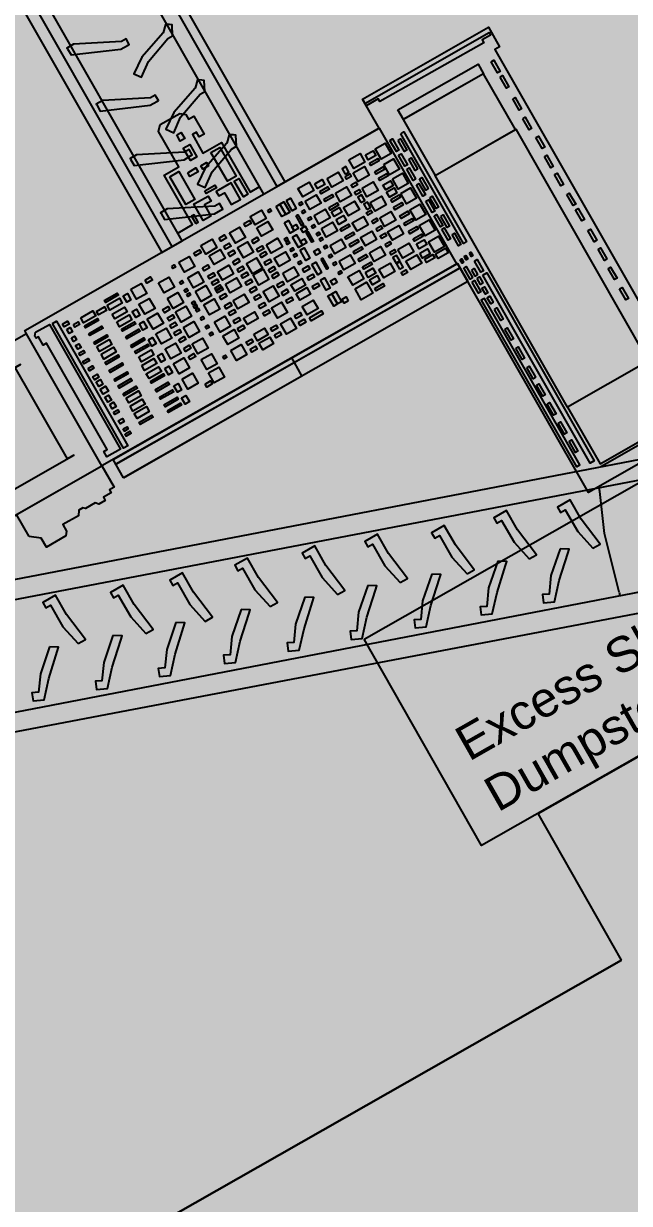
# Model space of a CAD drawing. Header units: millimetres. Extents: x 3191 to 879702, y -27549 to 222194.
# Drawn here: x 259560 to 264748, y 128466 to 138571 of the extents above; entities that cross this region are included whole.
import ezdxf

# ---------------------------------------------------------------- set-up
doc = ezdxf.new("R2010")
doc.units = ezdxf.units.MM
doc.header["$MEASUREMENT"] = 0
for name, color, linetype in [('Dumpsters', 210, 'Continuous'), ('Forklift-Forkliftway', 30, 'Continuous'), ('Giant', 31, 'Continuous')]:
    doc.layers.add(name, color=color, linetype=linetype)
doc.styles.get("Standard").update_dxf_attribs({"font": 'arial.ttf'})
picture_1 = doc.add_image_def('image4.png', size_in_pixel=(2551, 1418))

msp = doc.modelspace()

# ---------------------------------------------------------------- hatches: boundary and pattern name
at = {"lineweight": 211, "true_color": 0x000000}
h = msp.add_hatch(color=18, dxfattribs=at)
h.dxf.hatch_style = 1
h.paths.add_polyline_path([(215191.27861, 151368.28351), (238441.17067, 110521.71059), (277549.59155, 132782.24554), (254299.69949, 173628.81846)])

# ---------------------------------------------------------------- linework, layer by layer
at = {"layer": 'Dumpsters'}
msp.add_lwpolyline([(262476.75818, 133299.07387), (266253.76251, 135448.94684), (267259.444, 133682.11532), (263482.43966, 131532.24235), (262476.75818, 133299.07387)], dxfattribs=at)
at = {"layer": 'Forklift-Forkliftway'}
for points in [[(264681.11908, 130549.50113), (263966.30857, 131805.31598), (266897.26745, 133473.6194), (267612.07796, 132217.80455)], [(264681.11908, 130549.50113), (248424.86768, 121296.43378)], [(248424.86768, 121296.43378), (264681.11908, 130549.50113)]]:
    msp.add_lwpolyline(points, dxfattribs=at)
at = {"layer": 'Giant'}
for points in [[(262604.64946, 137674.48288), (261732.00324, 137176.10927), (258799.16759, 142311.46944), (257810.64152, 141746.91615), (260743.47717, 136611.55598)], [(258773.41274, 142082.84257), (261614.12546, 137108.78855), (261799.36197, 137214.57826), (259255.1489, 141669.46494)], [(260743.47717, 136611.55598), (260918.1532, 136711.31453), (258079.27256, 141682.16059), (258027.5624, 141569.23461), (260830.52977, 136661.27225)], [(259585.06504, 135914.9973), (259570.00001, 135941.37598), (262604.64946, 137674.48288), (262462.38702, 137923.58271), (263540.39175, 138539.23781), (263636.30025, 138371.30317), (263595.6893, 138348.11), (265403.70253, 135182.30045), (265324.15236, 135136.86886), (265297.56768, 135121.68619), (265320.74464, 135081.10359), (264398.12982, 134554.19262), (263277.09297, 136517.11474), (260231.1727, 134783.67051)], [(260810.90328, 138562.84563), (260774.49062, 138563.7828), (260755.15238, 138492.97378), (260571.93491, 138284.51755), (260503.07762, 138141.39874), (260570.85623, 138112.19294), (260628.99777, 138246.47533), (260795.99315, 138442.38662), (260836.58371, 138465.56815), (260832.21926, 138559.7962), (260810.90328, 138562.84563)], [(259935.77245, 138356.08525), (259966.33294, 138302.5742), (260393.88907, 138351.57018), (260449.32139, 138383.22792), (260464.63204, 138391.97193), (260437.3384, 138439.76276), (260397.17596, 138416.82575), (259987.9065, 138393.47089), (259931.3529, 138361.17278), (259934.63078, 138355.43324)], [(262462.38702, 137923.58271), (262482.69446, 137888.02463), (263545.63318, 138495.07544), (263558.78887, 138472.03998), (263487.16925, 138431.13758), (263501.69348, 138405.70582), (262609.58912, 137904.85624), (262597.0846, 137926.75152), (262494.15051, 137867.96523)], [(261085.95088, 138087.34751), (261049.53822, 138088.28468), (261030.19998, 138017.47566), (260846.98251, 137809.01943), (260778.12522, 137665.90063), (260845.90382, 137636.69482), (260904.04536, 137770.97721), (261071.04074, 137966.8885), (261111.63131, 137990.07003), (261107.26686, 138084.29808), (261085.95088, 138087.34751)], [(260186.26439, 137875.5331), (260216.82488, 137822.02205), (260644.38101, 137871.01802), (260699.81333, 137902.67576), (260715.12398, 137911.41977), (260687.83034, 137959.21061), (260647.6679, 137936.27359), (260238.39844, 137912.91873), (260181.84483, 137880.62062), (260185.12272, 137874.88108)], [(260918.1532, 136711.31453), (260880.60651, 136777.05833), (261006.47601, 136848.94317), (260764.49742, 137272.64478), (260888.22627, 137343.30709), (260714.14517, 137648.12103), (260729.95802, 137706.02471), (260897.78401, 137801.87116), (260949.9496, 137791.52958), (260972.87273, 137751.39146), (261018.9474, 137777.70499), (261106.11488, 137625.07579), (261063.32251, 137600.6368), (261040.41042, 137640.7556), (261005.52822, 137620.83416), (261096.08395, 137462.27217), (261256.02016, 137553.61272), (261499.23485, 137127.7467), (261577.70451, 137172.5612)], [(262604.64946, 137674.48288), (263268.44141, 136512.19111)], [(261356.23755, 137617.20326), (261319.82489, 137618.14043), (261300.48665, 137547.33141), (261117.26918, 137338.87518), (261048.41189, 137195.75638), (261116.19049, 137166.55057), (261174.33203, 137300.83296), (261341.32741, 137496.74426), (261381.91798, 137519.92578), (261377.55353, 137614.15383), (261356.23755, 137617.20326)], [(260476.04031, 137410.03536), (260506.6008, 137356.52431), (260934.15692, 137405.52028), (260989.58924, 137437.17802), (261004.8999, 137445.92203), (260977.60626, 137493.71286), (260937.44382, 137470.77585), (260528.17436, 137447.42099), (260471.62075, 137415.12288), (260474.89864, 137409.38334)], [(261236.83253, 137098.13438), (261279.62489, 137122.57336), (261337.8653, 137020.5951), (261416.84464, 137065.70068), (261336.4316, 137206.50296), (261208.74766, 137133.58188), (261230.92029, 137094.75786), (261230.92029, 137094.75786), (261236.83253, 137098.13438)], [(260736.87105, 136945.84404), (260767.43154, 136892.33299), (261194.98766, 136941.32896), (261250.41998, 136972.9867), (261265.73064, 136981.73071), (261238.437, 137029.52154), (261198.27456, 137006.58453), (260789.0051, 136983.22967), (260732.45149, 136950.93156), (260735.72938, 136945.19202)], [(261026.47049, 137028.76468), (261140.06699, 137093.64034), (261165.06501, 137049.86911), (261109.71423, 137018.25795), (261164.41188, 136922.48302), (261097.50166, 136884.27019), (261017.5632, 137024.24149), (261026.47049, 137028.76468)], [(260415.76181, 134681.96382), (260326.64592, 134838.00467), (263277.09297, 136517.11474), (263364.8785, 136363.40333), (260415.76181, 134681.96382)], [(260415.76181, 134681.96382), (261943.91204, 135554.69978), (261878.61921, 135669.02675), (260350.46897, 134796.29078), (263298.37164, 136479.85605), (261878.61921, 135669.02675), (261856.11513, 135708.43112)], [(244831.00503, 127610.64818), (245578.63885, 126301.55031), (245778.85982, 126415.89773), (245755.91462, 126456.0745), (252940.03722, 130558.97093), (253337.6046, 130786.02409), (253778.00512, 131037.53953), (254912.40735, 129051.21477), (256471.46432, 129941.60176), (255310.92729, 131973.68822), (260231.1727, 134783.67051), (259585.06504, 135914.9973), (254796.72369, 133180.34622), (254635.55546, 133462.54985), (252825.65654, 132428.90549), (252936.04513, 132235.61638), (245067.50971, 127741.8476), (245042.8759, 127784.9811), (244808.85324, 127651.32933), (244831.00503, 127610.64818)], [(259662.87611, 135927.4005), (259780.87621, 135994.79108), (260391.10372, 134926.29001), (260274.04142, 134859.43502), (260246.68156, 134907.3418), (260275.24378, 134923.65386), (259755.82585, 135833.14846), (259727.54904, 135816.9994), (259686.66929, 135888.57937), (259666.44536, 135877.02936), (259657.21872, 135893.1851), (259662.87611, 135927.4005)], [(254265.77068, 132669.93778), (254723.79172, 131867.94841), (259990.39229, 134875.73626), (259935.61235, 134844.4511), (259489.36742, 135625.82065), (259534.8101, 135651.77324), (254702.83652, 132892.20353)], [(264925.41208, 134855.32674), (265199.13604, 135011.65217), (265229.18657, 135125.48358), (265201.90397, 135173.25509), (264503.26595, 134774.25864)], [(254797.51478, 131612.43824), (254617.7853, 132875.87046), (265199.49607, 134907.96129), (265185.52841, 134996.42298), (265433.80598, 135045.74948), (265724.25241, 133620.80941), (265506.72144, 133566.64349), (265495.01216, 133648.16832), (254797.51478, 131612.43824)], [(265251.74718, 133783.97191), (265074.94088, 134706.71297), (254829.09517, 132745.31813), (254982.39968, 131806.54097), (265251.74718, 133783.97191)], [(259607.49255, 134178.3774), (259500.2163, 134366.21683), (260231.1727, 134783.67051), (260335.59046, 134600.83626), (260296.12118, 134578.29511), (260310.59023, 134552.95998), (260243.29266, 134514.52592), (260259.43928, 134486.25338), (260204.82244, 134455.06137), (260173.48812, 134466.89479), (260089.6159, 134418.99485), (260066.22795, 134423.73132), (260033.05826, 134404.78791), (260029.69651, 134356.32729), (259896.10033, 134280.02969), (259928.94541, 134222.51836), (259923.07266, 134182.95183), (259755.32822, 134087.15195), (259711.899, 134163.196), (259607.49255, 134178.3774)], [(264659.4711, 133701.10386), (264534.44318, 134203.97512), (264493.3329, 134563.45814), (264489.76123, 134594.69017)], [(263890.45316, 133985.98497), (263952.06275, 134021.17058), (263789.81434, 134235.20153), (263695.06468, 134401.10704), (263586.9319, 134339.35175), (263613.48609, 134292.85569), (263653.70969, 134315.82763), (263759.9485, 134129.80475), (263890.45316, 133985.98497)], [(264435.3356, 134077.22994), (264496.94519, 134112.41555), (264334.69678, 134326.4465), (264239.94713, 134492.35201), (264131.81435, 134430.59671), (264158.36853, 134384.10066), (264198.59213, 134407.0726), (264304.83094, 134221.04972), (264435.3356, 134077.22994)], [(262785.22359, 133783.23291), (262846.83318, 133818.41852), (262684.58477, 134032.44947), (262589.83512, 134198.35498), (262481.70234, 134136.59969), (262508.25652, 134090.10363), (262548.48012, 134113.07557), (262654.71893, 133927.05269), (262785.22359, 133783.23291)], [(263358.0273, 133857.54297), (263419.63689, 133892.72859), (263257.38848, 134106.75953), (263162.63883, 134272.66504), (263054.50605, 134210.90975), (263081.06023, 134164.41369), (263121.28383, 134187.38564), (263227.52264, 134001.36275), (263358.0273, 133857.54297)], [(262248.4566, 133681.70715), (262310.06619, 133716.89276), (262147.81778, 133930.92371), (262053.06813, 134096.82922), (261944.93535, 134035.07393), (261971.48953, 133988.57787), (262011.71313, 134011.54981), (262117.95194, 133825.52693), (262248.4566, 133681.70715)], [(261671.96459, 133577.97108), (261733.57418, 133613.15669), (261571.32578, 133827.18763), (261476.57612, 133993.09315), (261368.44334, 133931.33785), (261394.99752, 133884.84179), (261435.22112, 133907.81374), (261541.45993, 133721.79086), (261671.96459, 133577.97108)], [(264153.85828, 134073.06448), (264075.07548, 133843.31784), (264059.62603, 133685.03123), (264002.98942, 133681.23547), (264012.72342, 133611.21722), (264106.99713, 133619.6957), (264147.25159, 133802.24609), (264220.07922, 134033.61481), (264231.6379, 134070.336), (264153.85828, 134073.06448)], [(263620.81646, 133967.95111), (263542.03366, 133738.20447), (263526.58421, 133579.91786), (263469.9476, 133576.1221), (263479.6816, 133506.10385), (263573.95531, 133514.58233), (263614.20977, 133697.13272), (263687.0374, 133928.50144), (263698.59608, 133965.22263), (263620.81646, 133967.95111)], [(261115.32197, 133451.40879), (261176.93156, 133486.59441), (261014.68316, 133700.62535), (260919.9335, 133866.53086), (260811.80072, 133804.77557), (260838.35491, 133758.27951), (260878.57851, 133781.25146), (260984.81732, 133595.22857), (261115.32197, 133451.40879)], [(263054.61657, 133856.56126), (262975.83376, 133626.81463), (262960.38431, 133468.52801), (262903.7477, 133464.73225), (262913.48171, 133394.714), (263007.75542, 133403.19248), (263048.00987, 133585.74287), (263120.8375, 133817.11159), (263132.39619, 133853.83279), (263054.61657, 133856.56126)], [(260608.02701, 133346.18654), (260669.6366, 133381.37216), (260507.38819, 133595.4031), (260412.63854, 133761.30861), (260304.50576, 133699.55332), (260331.05994, 133653.05726), (260371.28354, 133676.02921), (260477.52235, 133490.00632), (260608.02701, 133346.18654)], [(262507.37384, 133758.56078), (262428.59104, 133528.81415), (262413.14159, 133370.52754), (262356.50498, 133366.73177), (262366.23898, 133296.71353), (262460.51269, 133305.192), (262500.76715, 133487.7424), (262573.59478, 133719.11111), (262585.15346, 133755.83231), (262507.37384, 133758.56078)], [(264659.4711, 133701.10386), (264666.86882, 133671.3497)], [(260027.84322, 133260.84458), (260089.45281, 133296.03019), (259927.2044, 133510.06114), (259832.45474, 133675.96665), (259724.32196, 133614.21136), (259750.87615, 133567.7153), (259791.09975, 133590.68724), (259897.33856, 133404.66436), (260027.84322, 133260.84458)], [(261968.15258, 133658.34996), (261889.36978, 133428.60333), (261873.92033, 133270.31671), (261817.28372, 133266.52095), (261827.01772, 133196.5027), (261921.29143, 133204.98118), (261961.54589, 133387.53157), (262034.37352, 133618.90029), (262045.9322, 133655.62148), (261968.15258, 133658.34996)], [(261421.98319, 133552.50518), (261343.20038, 133322.75855), (261327.75093, 133164.47193), (261271.11432, 133160.67617), (261280.84833, 133090.65792), (261375.12203, 133099.1364), (261415.37649, 133281.68679), (261488.20412, 133513.05551), (261499.76281, 133549.7767), (261421.98319, 133552.50518)], [(260864.35628, 133440.11695), (260785.57348, 133210.37031), (260770.12403, 133052.0837), (260713.48742, 133048.28794), (260723.22142, 132978.26969), (260817.49513, 132986.74816), (260857.74959, 133169.29856), (260930.57722, 133400.66727), (260942.1359, 133437.38847), (260864.35628, 133440.11695)], [(260325.66174, 133330.08382), (260246.87894, 133100.33718), (260231.42949, 132942.05057), (260174.79288, 132938.25481), (260184.52688, 132868.23656), (260278.80059, 132876.71503), (260319.05504, 133059.26543), (260391.88268, 133290.63414), (260403.44136, 133327.35534), (260325.66174, 133330.08382)], [(259782.52723, 133231.94364), (259703.74443, 133002.197), (259688.29498, 132843.91039), (259631.65837, 132840.11463), (259641.39238, 132770.09638), (259735.66608, 132778.57486), (259775.92054, 132961.12525), (259848.74817, 133192.49397), (259860.30685, 133229.21516), (259782.52723, 133231.94364)]]:
    msp.add_lwpolyline(points, dxfattribs=at)
for points in [[(263564.96014, 138244.6036), (263585.87723, 138256.54948), (263640.47555, 138160.94848), (263619.55846, 138149.0026)], [(262765.31806, 137832.28542), (263452.3608, 138224.65974), (263499.56456, 138142.00653), (262812.52182, 137749.63221)], [(263499.56456, 138142.00653), (262810.62582, 137748.54939), (263083.50703, 137270.73765), (263772.44577, 137664.19479)], [(263640.03145, 138113.15464), (263660.94853, 138125.10052), (263715.54685, 138029.49952), (263694.62976, 138017.55365)], [(263749.015, 137925.82895), (263769.93209, 137937.77483), (263824.5304, 137842.17383), (263803.61332, 137830.22795)], [(263833.87832, 137756.40443), (263854.79541, 137768.3503), (263909.39372, 137672.74931), (263888.47664, 137660.80343)], [(260871.62544, 137616.88911), (260909.78995, 137638.6851), (260939.84276, 137586.063), (260901.67824, 137564.26701)], [(262789.79992, 137627.60784), (262816.6904, 137642.96516), (263353.25929, 136703.43944), (263326.36881, 136688.08212)], [(263083.50703, 137270.73765), (263775.27957, 137665.81319), (264909.31759, 135680.12616), (264217.54506, 135285.05063)], [(260927.54099, 137503.69064), (260982.8306, 137535.26688), (261043.70877, 137428.66993), (260988.41916, 137397.09369)], [(262571.72728, 137498.50341), (262656.74117, 137547.05536), (262707.41044, 137458.33408), (262622.39655, 137409.78213)], [(262697.3837, 137570.85601), (262718.30079, 137582.80188), (262772.89911, 137487.20089), (262751.98202, 137475.25501)], [(262766.73909, 137570.84418), (262787.65617, 137582.79006), (262842.25449, 137487.18906), (262821.3374, 137475.24318)], [(263947.08131, 137596.29652), (263967.9984, 137608.2424), (264022.59671, 137512.6414), (264001.67963, 137500.69552)], [(261164.93394, 137465.55965), (261241.28335, 137509.16326), (261381.42675, 137263.77384), (261305.07734, 137220.17022)], [(262345.95775, 137403.13792), (262441.24671, 137457.55802), (262482.84385, 137384.72193), (262387.55489, 137330.30182)], [(262488.06109, 137445.69802), (262552.52486, 137482.51367), (262575.98878, 137441.42863), (262511.52501, 137404.61297)], [(262771.37172, 137444.75974), (262792.28881, 137456.70561), (262846.88712, 137361.10462), (262825.97004, 137349.15874)], [(264019.36197, 137431.57743), (264040.27906, 137443.5233), (264094.87738, 137347.92231), (264073.96029, 137335.97643)], [(260965.2815, 137293.9761), (261036.37106, 137334.57578), (261054.79123, 137302.32228), (260983.70167, 137261.7226)], [(261078.77562, 137353.53952), (261127.48023, 137381.35502), (261143.63788, 137353.06315), (261094.93328, 137325.24766)], [(262314.55557, 137280.97427), (262346.31855, 137299.11431), (262319.654, 137345.80362), (262287.89101, 137327.66358)], [(262383.4601, 137291.93009), (262478.74906, 137346.3502), (262520.3462, 137273.5141), (262425.05724, 137219.094)], [(262522.31873, 137374.8723), (262593.32674, 137415.42541), (262605.06973, 137394.86356), (262534.06173, 137354.31045)], [(262567.25904, 137302.71536), (262638.26705, 137343.26847), (262650.01004, 137322.70662), (262579.00203, 137282.15351)], [(262643.70957, 137363.75261), (262728.72346, 137412.30456), (262779.39273, 137323.58328), (262694.37884, 137275.03133)], [(262840.4722, 137323.76563), (262861.38928, 137335.71151), (262915.9876, 137240.11051), (262895.07051, 137228.16463)], [(262858.86202, 137409.53803), (262879.7791, 137421.48391), (262934.37742, 137325.88291), (262913.46033, 137313.93703)], [(260812.05555, 137259.67185), (260890.3825, 137304.40485), (261027.14869, 137064.92889), (260948.82173, 137020.19589)], [(261364.68295, 137222.79125), (261402.19508, 137244.21465), (261479.59512, 137108.68811), (261442.08299, 137087.26471)], [(262053.14499, 137198.54492), (262117.60876, 137235.36057), (262141.07268, 137194.27553), (262076.60891, 137157.45987)], [(262158.74583, 137242.86224), (262254.03479, 137297.28235), (262295.63193, 137224.44626), (262200.34297, 137170.02615)], [(262313.21053, 137261.60008), (262353.37297, 137284.5371), (262366.16445, 137262.13937), (262326.00201, 137239.20235)], [(262600.18274, 137247.19667), (262671.19075, 137287.74978), (262682.93375, 137267.18793), (262611.92574, 137226.63482)], [(262637.67331, 137188.08413), (262702.13709, 137224.89979), (262725.60101, 137183.81474), (262661.13723, 137146.99909)], [(262718.39334, 137241.69288), (262803.40724, 137290.24484), (262854.0765, 137201.52356), (262769.06261, 137152.9716)], [(262949.06031, 137241.18697), (262969.97739, 137253.13285), (263024.57571, 137157.53185), (263003.65862, 137145.58598)], [(264107.22476, 137277.73074), (264128.14185, 137289.67662), (264182.74016, 137194.07562), (264161.82307, 137182.12975)], [(261111.45587, 137137.34709), (261198.32498, 137186.95858), (261210.73018, 137165.23723), (261123.86107, 137115.62574)], [(261909.48548, 137158.70965), (262004.77444, 137213.12975), (262046.37158, 137140.29366), (261951.08262, 137085.87355)], [(262095.80208, 137132.51618), (262166.81009, 137173.06929), (262178.55309, 137152.50744), (262107.54508, 137111.95433)], [(262230.21919, 137117.71325), (262325.50814, 137172.13336), (262367.10528, 137099.29726), (262271.81633, 137044.87716)], [(262365.35758, 137189.84288), (262405.52002, 137212.77989), (262418.3115, 137190.38216), (262378.14906, 137167.44515)], [(262394.41728, 137125.94104), (262434.57971, 137148.87806), (262447.37119, 137126.48033), (262407.20875, 137103.54331)], [(262458.65281, 137160.26856), (262553.94177, 137214.68867), (262595.53891, 137141.85257), (262500.24995, 137087.43247)], [(262668.99627, 137126.70501), (262733.46004, 137163.52067), (262756.92396, 137122.43562), (262692.46019, 137085.61997)], [(262789.45865, 137115.0807), (262874.47255, 137163.63266), (262925.14182, 137074.91138), (262840.12792, 137026.35942)], [(262924.92722, 137189.75668), (262945.84431, 137201.70256), (263000.44263, 137106.10156), (262979.52554, 137094.15568)], [(261721.97387, 137005.82312), (261755.61246, 137025.03433), (261805.75197, 136937.24065), (261772.11338, 136918.02944)], [(261755.61246, 137025.03433), (261789.25105, 137044.24553), (261839.39056, 136956.45185), (261805.75197, 136937.24065)], [(261810.73897, 137056.51742), (261844.37757, 137075.72862), (261894.51707, 136987.93494), (261860.87848, 136968.72374)], [(261917.455, 137031.94248), (261939.88073, 137044.74995), (261950.52006, 137026.12061), (261928.09433, 137013.31313)], [(261970.81615, 137051.32037), (262066.10511, 137105.74048), (262107.70225, 137032.90438), (262012.41329, 136978.48428)], [(262132.19023, 137066.62329), (262203.19824, 137107.1764), (262214.94124, 137086.61455), (262143.93323, 137046.06144)], [(262173.25761, 136994.7148), (262244.26562, 137035.26791), (262256.00862, 137014.70606), (262185.00061, 136974.15295)], [(262299.55143, 136996.31332), (262394.84039, 137050.73343), (262436.43753, 136977.89733), (262341.14857, 136923.47723)], [(262449.34713, 137038.42285), (262481.11011, 137056.56289), (262454.44556, 137103.2522), (262422.68258, 137085.11216)], [(262499.89431, 136978.13034), (262531.65729, 136996.27038), (262504.99274, 137042.95969), (262473.22976, 137024.81965)], [(262528.52585, 137037.9217), (262623.81481, 137092.34181), (262665.41195, 137019.50571), (262570.12299, 136965.08561)], [(262705.24063, 137063.24157), (262776.24864, 137103.79467), (262787.99164, 137083.23283), (262716.98363, 137042.67972)], [(262726.71695, 136997.46913), (262797.72496, 137038.02223), (262809.46796, 137017.46039), (262738.45995, 136976.90728)], [(262868.92255, 136975.94038), (262953.93644, 137024.49234), (263004.60571, 136935.77105), (262919.59181, 136887.2191)], [(263005.1085, 137049.36023), (263026.02559, 137061.3061), (263080.6239, 136965.70511), (263059.70681, 136953.75923)], [(263037.99534, 137082.00693), (263058.91243, 137093.95281), (263113.51074, 136998.35181), (263092.59365, 136986.40593)], [(264212.15277, 137107.87383), (264233.06986, 137119.81971), (264287.66818, 137024.21871), (264266.75109, 137012.27284)], [(261033.7626, 136858.6835), (261054.90394, 136870.75745), (261019.45422, 136932.82949), (260998.31287, 136920.75554)], [(261501.11315, 136919.2837), (261596.40211, 136973.7038), (261637.99925, 136900.86771), (261542.71029, 136846.4476)], [(261650.44865, 136972.32991), (261672.87438, 136985.13738), (261683.51371, 136966.50804), (261661.08799, 136953.70057)], [(261893.19361, 136925.159), (261907.1995, 136933.15784), (261955.72765, 136848.18562), (261941.72177, 136840.18677)], [(261941.44906, 136963.89185), (261963.87479, 136976.69932), (261974.51412, 136958.06998), (261952.08839, 136945.26251)], [(262048.01766, 136926.98246), (262143.30661, 136981.40256), (262184.90375, 136908.56647), (262089.6148, 136854.14636)], [(262196.88615, 136959.87452), (262261.34992, 136996.69018), (262284.81384, 136955.60513), (262220.35007, 136918.78947)], [(262235.81242, 136891.71509), (262300.27619, 136928.53074), (262323.74011, 136887.4457), (262259.27634, 136850.63004)], [(262374.21438, 136865.57939), (262469.50334, 136919.9995), (262511.10048, 136847.1634), (262415.81152, 136792.7433)], [(262494.1555, 136951.30061), (262534.31794, 136974.23762), (262547.10941, 136951.8399), (262506.94698, 136928.90288)], [(262609.45774, 136907.05192), (262704.7467, 136961.47203), (262746.34384, 136888.63593), (262651.05488, 136834.21583)], [(262780.44394, 136922.89815), (262851.45195, 136963.45125), (262863.19494, 136942.88941), (262792.18693, 136902.3363)], [(263075.90862, 136925.39006), (263096.82571, 136937.33594), (263151.42402, 136841.73494), (263130.50693, 136829.78907)], [(263132.46738, 136920.04338), (263153.38447, 136931.98925), (263207.98279, 136836.38825), (263187.0657, 136824.44238)], [(264287.21304, 136976.4442), (264308.13013, 136988.39008), (264362.72845, 136892.78908), (264341.81136, 136880.8432)], [(261323.79657, 136778.37037), (261408.81046, 136826.92233), (261459.47973, 136738.20104), (261374.46583, 136689.64909)], [(261445.68964, 136857.92797), (261493.33412, 136885.13803), (261507.73695, 136859.91884), (261460.09247, 136832.70879)], [(261556.57233, 136822.17535), (261651.86128, 136876.59545), (261693.45842, 136803.75936), (261598.16947, 136749.33925)], [(261793.84336, 136864.83152), (261827.48195, 136884.04272), (261877.62146, 136796.24904), (261843.98286, 136777.03784)], [(261914.05307, 136817.05536), (261877.62146, 136796.24904), (261858.41768, 136829.87462), (261894.8493, 136850.68094)], [(261991.14546, 136801.31846), (261954.71384, 136780.51215), (261935.51007, 136814.13772), (261971.94168, 136834.94404)], [(261993.44341, 136903.19568), (262015.86914, 136916.00315), (262026.50847, 136897.3738), (262004.08274, 136884.56633)], [(262026.91683, 136838.09847), (262049.34255, 136850.90594), (262059.98189, 136832.27659), (262037.55616, 136819.46912)], [(262110.55164, 136815.30854), (262205.84059, 136869.72865), (262247.43773, 136796.89255), (262152.14878, 136742.47244)], [(262271.92484, 136813.28633), (262342.93285, 136853.83944), (262354.67585, 136833.2776), (262283.66784, 136792.72449)], [(262540.82931, 136882.59398), (262580.99175, 136905.531), (262593.78323, 136883.13327), (262553.62079, 136860.19626)], [(262579.22582, 136815.36215), (262619.38826, 136838.29917), (262632.17974, 136815.90144), (262592.0173, 136792.96443)], [(262677.18968, 136788.45412), (262772.47863, 136842.87423), (262814.07577, 136770.03813), (262718.78682, 136715.61803)], [(262815.65086, 136861.25125), (262886.65886, 136901.80436), (262898.40186, 136881.24251), (262827.39385, 136840.6894)], [(262855.10688, 136792.16422), (262926.11489, 136832.71733), (262937.85789, 136812.15548), (262866.84988, 136771.60237)], [(262947.59117, 136842.54789), (263032.60507, 136891.09984), (263083.27434, 136802.37856), (262998.26044, 136753.82661)], [(263141.59877, 136810.3674), (263162.51586, 136822.31327), (263217.11417, 136726.71227), (263196.19708, 136714.7664)], [(261078.32689, 136670.39571), (261173.61585, 136724.81582), (261215.21299, 136651.97972), (261119.92403, 136597.55962)], [(261234.30671, 136733.4898), (261281.95119, 136760.69986), (261296.35402, 136735.48067), (261248.70954, 136708.27062)], [(261513.42026, 136713.34248), (261561.06474, 136740.55254), (261575.46757, 136715.33335), (261527.82309, 136688.1233)], [(261639.23685, 136677.43076), (261734.5258, 136731.85086), (261776.12294, 136659.01477), (261680.83399, 136604.59466)], [(261791.24322, 136725.80031), (261813.66895, 136738.60778), (261824.30828, 136719.97844), (261801.88255, 136707.17097)], [(261864.24616, 136741.55706), (261897.88475, 136760.76826), (261948.02426, 136672.97458), (261914.38566, 136653.76338)], [(261984.45587, 136693.7809), (261948.02426, 136672.97458), (261928.82048, 136706.60016), (261965.2521, 136727.40648)], [(261980.52676, 136783.08069), (261994.53265, 136791.07954), (262043.0608, 136706.10732), (262029.05492, 136698.10847)], [(262065.31334, 136770.86664), (262087.73906, 136783.67411), (262098.3784, 136765.04476), (262075.95267, 136752.23729)], [(262090.91837, 136726.03253), (262113.3441, 136738.84), (262123.98343, 136720.21066), (262101.5577, 136707.40319)], [(262184.00105, 136671.50316), (262279.29001, 136725.92327), (262320.88715, 136653.08717), (262225.59819, 136598.66707)], [(262310.86215, 136745.10758), (262381.87016, 136785.66068), (262393.61315, 136765.09884), (262322.60515, 136724.54573)], [(262347.65835, 136680.67788), (262418.66635, 136721.23098), (262430.40935, 136700.66914), (262359.40134, 136660.11603)], [(262446.20646, 136739.52212), (262541.49541, 136793.94223), (262583.09255, 136721.10613), (262487.8036, 136666.68603)], [(262614.9625, 136752.78766), (262655.12494, 136775.72467), (262667.91642, 136753.32694), (262627.75398, 136730.38993)], [(262895.78705, 136727.46674), (262966.79505, 136768.01985), (262978.53805, 136747.458), (262907.53004, 136706.90489)], [(262924.7259, 136683.28082), (262989.18967, 136720.09648), (263012.65359, 136679.01143), (262948.18982, 136642.19578)], [(263027.59586, 136702.46064), (263112.60976, 136751.01259), (263163.27902, 136662.29131), (263078.26513, 136613.73935)], [(263229.71389, 136763.6367), (263250.63098, 136775.58257), (263305.22929, 136679.98158), (263284.3122, 136668.0357)], [(264392.67421, 136798.74203), (264413.5913, 136810.68791), (264468.18961, 136715.08691), (264447.27252, 136703.14103)], [(261017.69396, 136607.32063), (261065.33844, 136634.53069), (261079.74127, 136609.3115), (261032.09679, 136582.10145)], [(261149.27055, 136580.87487), (261244.55951, 136635.29497), (261286.15665, 136562.45888), (261190.86769, 136508.03877)], [(261274.30353, 136663.45584), (261321.94801, 136690.66589), (261336.35084, 136665.44671), (261288.70636, 136638.23666)], [(261310.43722, 136602.36386), (261358.0817, 136629.57391), (261372.48453, 136604.35473), (261324.84005, 136577.14467)], [(261391.91572, 136652.56155), (261476.92961, 136701.11351), (261527.59888, 136612.39222), (261442.58498, 136563.84027)], [(261555.02844, 136640.48706), (261602.67292, 136667.69712), (261617.07575, 136642.47793), (261569.43127, 136615.26788)], [(261582.22275, 136592.87015), (261629.86723, 136620.08021), (261644.27006, 136594.86102), (261596.62558, 136567.65097)], [(261706.30627, 136562.17067), (261801.59522, 136616.59078), (261843.19236, 136543.75468), (261747.90341, 136489.33458)], [(261807.24636, 136697.779), (261829.67209, 136710.58647), (261840.31142, 136691.95712), (261817.88569, 136679.14965)], [(261841.91249, 136637.07903), (261864.33821, 136649.8865), (261874.97755, 136631.25716), (261852.55182, 136618.44969)], [(261927.7069, 136630.43805), (261961.34549, 136649.64925), (262011.485, 136561.85557), (261977.84641, 136542.64437)], [(262102.07484, 136607.08244), (262065.64323, 136586.27612), (262046.43945, 136619.9017), (262082.87107, 136640.70801)], [(262128.78512, 136659.7283), (262151.21085, 136672.53577), (262161.85018, 136653.90643), (262139.42445, 136641.09896)], [(262382.85423, 136619.05031), (262453.86224, 136659.60342), (262465.60523, 136639.04157), (262394.59722, 136598.48846)], [(262521.93996, 136606.91366), (262617.22892, 136661.33377), (262658.82606, 136588.49767), (262563.5371, 136534.07757)], [(262654.95932, 136682.75369), (262695.12176, 136705.69071), (262707.91324, 136683.29298), (262667.7508, 136660.35597)], [(262694.95615, 136612.71973), (262735.11859, 136635.65675), (262747.91007, 136613.25902), (262707.74763, 136590.322)], [(262764.65514, 136635.30314), (262859.9441, 136689.72324), (262901.54123, 136616.88715), (262806.25228, 136562.46704)], [(262953.64261, 136604.43301), (263018.10638, 136641.24867), (263041.5703, 136600.16362), (262977.10653, 136563.34796)], [(263086.94086, 136598.8323), (263171.95475, 136647.38426), (263195.41867, 136606.29921), (263110.40478, 136557.74726)], [(264480.17786, 136638.56512), (264501.09495, 136650.51099), (264555.69326, 136554.90999), (264534.77617, 136542.96412)], [(260889.09079, 136526.49367), (260977.65202, 136577.07153), (261026.62165, 136491.32631), (260938.06041, 136440.74844)], [(261350.97484, 136531.38297), (261398.61932, 136558.59302), (261413.02215, 136533.37383), (261365.37767, 136506.16378)], [(261469.24954, 136517.15096), (261554.26343, 136565.70292), (261604.9327, 136476.98163), (261519.9188, 136428.42968)], [(261620.0895, 136526.56592), (261667.73398, 136553.77598), (261682.13681, 136528.55679), (261634.49233, 136501.34674)], [(261869.64759, 136588.51519), (261892.07332, 136601.32266), (261902.71265, 136582.69332), (261880.28692, 136569.88585)], [(261909.64485, 136527.14379), (261932.07058, 136539.95126), (261942.70991, 136521.32192), (261920.28419, 136508.51445)], [(262028.38386, 136508.35887), (262062.02246, 136527.57007), (262112.16196, 136439.77639), (262078.52337, 136420.56519)], [(262106.90871, 136553.07675), (262120.91459, 136561.07559), (262169.44275, 136476.10337), (262155.43686, 136468.10452)], [(262171.98257, 136584.09008), (262194.4083, 136596.89755), (262205.04763, 136578.2682), (262182.62191, 136565.46073)], [(262207.84097, 136519.12479), (262230.2667, 136531.93226), (262240.90603, 136513.30292), (262218.4803, 136500.49545)], [(262261.86463, 136535.16497), (262357.15359, 136589.58507), (262398.75073, 136516.74898), (262303.46177, 136462.32887)], [(262424.0548, 136553.39426), (262495.06281, 136593.94737), (262506.8058, 136573.38552), (262435.79779, 136532.83241)], [(262461.91051, 136487.10936), (262532.91852, 136527.66247), (262544.66152, 136507.10062), (262473.65351, 136466.54751)], [(262603.00417, 136464.97121), (262698.29312, 136519.39131), (262739.89026, 136446.55522), (262644.60131, 136392.13511)], [(262749.22305, 136519.8767), (262780.98604, 136538.01673), (262754.32149, 136584.70604), (262722.5585, 136566.56601)], [(262779.61799, 136466.65552), (262811.38098, 136484.79556), (262784.71643, 136531.48487), (262752.95344, 136513.34483)], [(262833.193, 136536.97616), (262928.48195, 136591.39627), (262970.07909, 136518.56017), (262874.79014, 136464.14007)], [(262995.5363, 136552.80699), (263064.64832, 136592.27728), (263080.64043, 136564.27529), (263011.52841, 136524.805)], [(263297.7482, 136548.64474), (263311.81524, 136556.67851), (263328.54681, 136527.38175), (263314.47976, 136519.34797)], [(263333.91859, 136577.86167), (263347.98564, 136585.89545), (263364.7172, 136556.59868), (263350.65015, 136548.5649)], [(263377.14919, 136605.65194), (263391.21624, 136613.68571), (263407.9478, 136584.38895), (263393.88076, 136576.35517)], [(263422.2204, 136537.33709), (263443.13748, 136549.28297), (263497.7358, 136453.68197), (263476.81871, 136441.73609)], [(260828.31706, 136491.78542), (260850.74279, 136504.59289), (260861.38212, 136485.96355), (260838.9564, 136473.15608)], [(260965.35405, 136392.95761), (261053.91528, 136443.53547), (261102.88491, 136357.79025), (261014.32367, 136307.21238)], [(261091.29739, 136478.44191), (261138.94187, 136505.65196), (261153.3447, 136480.43278), (261105.70022, 136453.22272)], [(261138.50096, 136408.80768), (261186.14544, 136436.01773), (261200.54827, 136410.79855), (261152.90379, 136383.5885)], [(261221.26219, 136446.15503), (261316.55115, 136500.57514), (261358.14829, 136427.73905), (261262.85933, 136373.31894)], [(261387.77104, 136466.95327), (261435.41551, 136494.16332), (261449.81834, 136468.94413), (261402.17387, 136441.73408)], [(261423.90516, 136414.52384), (261471.54964, 136441.7339), (261485.95247, 136416.51471), (261438.30799, 136389.30466)], [(261525.24951, 136419.09568), (261610.2634, 136467.64764), (261660.93267, 136378.92636), (261575.91877, 136330.3744)], [(261656.35594, 136463.06383), (261704.00042, 136490.27388), (261718.40325, 136465.0547), (261670.75877, 136437.84464)], [(261684.6208, 136413.57239), (261732.26528, 136440.78244), (261746.66811, 136415.56325), (261699.02363, 136388.3532)], [(261778.97189, 136432.75636), (261874.26085, 136487.17647), (261915.85799, 136414.34037), (261820.56903, 136359.92027)], [(261948.53845, 136467.7049), (261996.18293, 136494.91495), (262010.58576, 136469.69576), (261962.94128, 136442.48571)], [(261988.00552, 136398.59853), (262035.64999, 136425.80859), (262050.05283, 136400.5894), (262002.40835, 136373.37935)], [(262253.17953, 136439.73751), (262275.60526, 136452.54498), (262286.24459, 136433.91563), (262263.81886, 136421.10816)], [(262337.59813, 136402.55651), (262432.88709, 136456.97661), (262474.48423, 136384.14052), (262379.19527, 136329.72041)], [(262487.27168, 136438.39427), (262551.73545, 136475.20993), (262575.19937, 136434.12488), (262510.7356, 136397.30922)], [(262793.62381, 136439.95383), (262833.78625, 136462.89084), (262846.57773, 136440.49312), (262806.41529, 136417.5561)], [(263328.84829, 136479.03985), (263349.76538, 136490.98573), (263404.3637, 136395.38473), (263383.44661, 136383.43885)], [(263397.12383, 136460.42035), (263418.81562, 136472.80867), (263448.27244, 136421.23013), (263426.58065, 136408.84181)], [(263493.65895, 136415.7049), (263528.01108, 136435.32362), (264447.14343, 134825.93387), (264412.79129, 134806.31515)], [(264566.32739, 136473.84752), (264587.24448, 136485.7934), (264641.84279, 136390.1924), (264620.92571, 136378.24652)], [(260477.08279, 136295.42202), (260565.64403, 136345.99989), (260614.61365, 136260.25466), (260526.05242, 136209.6768)], [(260600.60638, 136374.06559), (260648.25086, 136401.27564), (260662.65369, 136376.05646), (260615.00921, 136348.84641)], [(260716.25837, 136349.75032), (260804.81961, 136400.32818), (260853.78923, 136314.58296), (260765.228, 136264.00509)], [(260896.84382, 136358.77723), (260919.26955, 136371.5847), (260929.90888, 136352.95535), (260907.48315, 136340.14788)], [(261032.42347, 136277.69752), (261120.9847, 136328.27539), (261169.95433, 136242.53016), (261081.39309, 136191.9523)], [(261169.4367, 136354.63958), (261217.08117, 136381.84963), (261231.484, 136356.63045), (261183.83953, 136329.4204)], [(261197.1718, 136306.07574), (261244.81628, 136333.28579), (261259.21911, 136308.06661), (261211.57463, 136280.85656)], [(261206.76265, 136289.28228), (261254.40713, 136316.49233), (261268.80996, 136291.27315), (261221.16548, 136264.06309)], [(261287.93504, 136338.075), (261383.224, 136392.49511), (261424.82114, 136319.65901), (261329.53218, 136265.23891)], [(261458.04152, 136354.75148), (261505.686, 136381.96153), (261520.08883, 136356.74235), (261472.44435, 136329.5323)], [(261494.30796, 136291.24938), (261541.95244, 136318.45943), (261556.35527, 136293.24025), (261508.71079, 136266.0302)], [(261612.195, 136275.56583), (261697.20889, 136324.11779), (261747.87816, 136235.39651), (261662.86427, 136186.84455)], [(261729.41857, 136335.13203), (261777.06305, 136362.34208), (261791.46588, 136337.1229), (261743.8214, 136309.91284)], [(261849.84629, 136334.45676), (261942.32183, 136387.27011), (261974.32812, 136331.22748), (261881.85258, 136278.41413)], [(262031.74377, 136322.01338), (262079.38825, 136349.22343), (262093.79108, 136324.00425), (262046.1466, 136296.7942)], [(262102.26215, 136374.69088), (262135.90074, 136393.90209), (262186.04025, 136306.10841), (262152.40166, 136286.8972)], [(262244.21482, 136353.88905), (262207.7832, 136333.08273), (262188.57943, 136366.70831), (262225.01104, 136387.51462)], [(262398.56781, 136298.49775), (262497.58759, 136355.04855), (262550.38693, 136262.59754), (262451.36715, 136206.04673)], [(262523.00835, 136375.81977), (262587.47213, 136412.63543), (262610.93605, 136371.55038), (262546.47228, 136334.73473)], [(262566.97944, 136303.13493), (262637.98744, 136343.68804), (262649.73044, 136323.12619), (262578.72243, 136282.57308)], [(263400.28685, 136357.40766), (263421.20393, 136369.35354), (263475.80225, 136273.75254), (263454.88516, 136261.80667)], [(263442.80144, 136388.58198), (263464.49323, 136400.9703), (263493.95006, 136349.39175), (263472.25826, 136337.00343)], [(263484.63191, 136304.44899), (263506.3237, 136316.83731), (263535.78053, 136265.25876), (263514.08873, 136252.87044)], [(260250.89188, 136199.61085), (260362.77588, 136263.50849), (260372.35569, 136246.73435), (260260.4717, 136182.83671)], [(260275.91181, 136158.59435), (260381.08847, 136218.66139), (260404.99386, 136176.80334), (260299.8172, 136116.7363)], [(260413.75063, 136239.10891), (260449.24444, 136259.37965), (260479.63938, 136206.15847), (260444.14557, 136185.88774)], [(260548.13738, 136166.65095), (260636.69862, 136217.22882), (260685.66824, 136131.48359), (260597.107, 136080.90573)], [(260791.99188, 136217.14186), (260880.55311, 136267.71972), (260929.52274, 136181.9745), (260840.9615, 136131.39663)], [(260936.31089, 136289.67087), (260958.73661, 136302.47834), (260969.37595, 136283.84899), (260946.95022, 136271.04152)], [(260957.11498, 136253.24316), (260979.5407, 136266.05063), (260990.18003, 136247.42128), (260967.75431, 136234.61381)], [(261102.43905, 136161.63408), (261191.00029, 136212.21194), (261239.96991, 136126.46672), (261151.40867, 136075.88885)], [(261238.76894, 136233.23965), (261286.41342, 136260.4497), (261300.81625, 136235.23052), (261253.17177, 136208.02046)], [(261354.32025, 136200.1533), (261449.60921, 136254.57341), (261491.20635, 136181.73731), (261395.91739, 136127.31721)], [(261531.10416, 136226.81968), (261578.74863, 136254.02973), (261593.15146, 136228.81055), (261545.50699, 136201.6005)], [(261767.82612, 136267.88087), (261815.4706, 136295.09092), (261829.87343, 136269.87174), (261782.22895, 136242.66169)], [(261805.68183, 136201.59597), (261853.32631, 136228.80602), (261867.72914, 136203.58684), (261820.08466, 136176.37678)], [(261893.58454, 136257.87161), (261986.06009, 136310.68496), (262018.06637, 136254.64233), (261925.59083, 136201.82898)], [(262165.31491, 136238.24892), (262198.9535, 136257.46012), (262249.09301, 136169.66644), (262215.45442, 136150.45524)], [(262198.9535, 136257.46012), (262232.5921, 136276.67133), (262282.7316, 136188.87765), (262249.09301, 136169.66644)], [(262340.62009, 136195.92555), (262304.18848, 136175.11924), (262284.98471, 136208.74481), (262321.41632, 136229.55113)], [(264294.32174, 134774.30521), (264322.72086, 134790.52413), (263507.55378, 136217.87195), (263479.15465, 136201.65304)], [(263530.8203, 136223.57368), (263552.51209, 136235.96199), (263581.96891, 136184.38345), (263560.27712, 136171.99513)], [(264663.90581, 136299.48567), (264684.8229, 136311.43155), (264739.42121, 136215.83055), (264718.50413, 136203.88467)], [(260049.09859, 136050.04938), (260154.27525, 136110.11642), (260178.18064, 136068.25837), (260073.00398, 136008.19133)], [(260184.98721, 136106.00042), (260253.18181, 136144.94678), (260270.78527, 136114.12333), (260202.59067, 136075.17698)], [(260318.94372, 136083.246), (260424.12038, 136143.31304), (260448.02577, 136101.45499), (260342.8491, 136041.38795)], [(260490.93131, 136106.09679), (260526.42512, 136126.36753), (260556.82006, 136073.14635), (260521.32625, 136052.87562)], [(260751.02365, 136119.39741), (260798.66813, 136146.60746), (260813.07096, 136121.38828), (260765.42648, 136094.17823)], [(260859.59106, 136100.95417), (260948.15229, 136151.53204), (260997.12192, 136065.78681), (260908.56068, 136015.20895)], [(260999.24187, 136179.47946), (261021.6676, 136192.28693), (261032.30693, 136173.65759), (261009.88121, 136160.85012)], [(261014.17446, 136153.33267), (261036.60019, 136166.14014), (261047.23952, 136147.5108), (261024.8138, 136134.70333)], [(261033.37824, 136119.70709), (261055.80397, 136132.51457), (261066.4433, 136113.88522), (261044.01757, 136101.07775)], [(261281.71149, 136153.73976), (261329.35597, 136180.94981), (261343.7588, 136155.73063), (261296.11432, 136128.52058)], [(261314.7773, 136095.84193), (261362.42178, 136123.05198), (261376.82461, 136097.8328), (261329.18013, 136070.62274)], [(261571.64178, 136155.83879), (261619.28625, 136183.04884), (261633.68909, 136157.82966), (261586.04461, 136130.61961)], [(261609.7524, 136093.41555), (261657.39687, 136120.6256), (261671.7997, 136095.40641), (261624.15523, 136068.19636)], [(261683.51434, 136135.49019), (261768.52823, 136184.04214), (261819.1975, 136095.32086), (261734.18361, 136046.7689)], [(261945.90168, 136149.12762), (262041.19064, 136203.54773), (262082.78778, 136130.71163), (261987.49882, 136076.29152)], [(263591.47665, 136123.28271), (263612.39373, 136135.22859), (263666.99205, 136039.62759), (263646.07496, 136027.68171)], [(259806.32491, 136001.40589), (259842.43033, 136022.02592), (260452.34881, 134954.06595), (260416.24339, 134933.44592)], [(259893.54013, 135997.62658), (259935.25198, 136021.44848), (259949.01469, 135997.35015), (259907.30284, 135973.52825)], [(259987.93374, 135992.92379), (260027.95347, 136015.7793), (260040.18208, 135994.36715), (260000.16235, 135971.51164)], [(260081.24701, 135981.40199), (260193.131, 136045.29962), (260202.71082, 136028.52549), (260090.82682, 135964.62785)], [(260357.72651, 136015.33779), (260462.90317, 136075.40483), (260486.80856, 136033.54678), (260381.6319, 135973.47974)], [(260398.70557, 135953.80951), (260510.58956, 136017.70715), (260520.16938, 136000.93301), (260408.28538, 135937.03537)], [(260552.27302, 135998.68819), (260587.76683, 136018.95893), (260618.16177, 135965.73775), (260582.66796, 135945.46702)], [(260619.58898, 136039.3624), (260708.15021, 136089.94026), (260757.11984, 136004.19504), (260668.5586, 135953.61717)], [(260791.02048, 136049.36345), (260838.66496, 136076.5735), (260853.06779, 136051.35431), (260805.42331, 136024.14426)], [(260811.80287, 135986.9364), (260859.44735, 136014.14646), (260873.85018, 135988.92727), (260826.2057, 135961.71722)], [(260929.05562, 135968.48156), (261017.61685, 136019.05943), (261066.58648, 135933.3142), (260978.02524, 135882.73634)], [(261073.90482, 136048.74553), (261096.33055, 136061.553), (261106.96988, 136042.92366), (261084.54415, 136030.11619)], [(261195.35781, 136014.08343), (261283.91904, 136064.6613), (261332.88867, 135978.91607), (261244.32743, 135928.33821)], [(261354.24437, 136026.73557), (261401.88884, 136053.94562), (261416.29167, 136028.72643), (261368.6472, 136001.51638)], [(261444.50823, 136048.53153), (261536.98377, 136101.34488), (261568.99006, 136045.30225), (261476.51452, 135992.4889)], [(261760.84816, 136000.0796), (261845.86205, 136048.63155), (261896.53132, 135959.91027), (261811.51743, 135911.35831)], [(261880.88558, 136069.91511), (261928.53006, 136097.12516), (261942.93289, 136071.90598), (261895.28841, 136044.69593)], [(261914.48115, 136011.08967), (261962.12562, 136038.29973), (261976.52845, 136013.08054), (261928.88398, 135985.87049)], [(262009.3929, 136051.35265), (262111.22609, 136109.51021), (262125.62892, 136084.29102), (262023.79573, 136026.13346)], [(259930.46335, 135952.33677), (259958.29164, 135968.22968), (259978.94122, 135932.07252), (259951.11293, 135916.17961)], [(260119.04754, 135915.21371), (260230.93154, 135979.11135), (260240.51135, 135962.33721), (260128.62736, 135898.43957)], [(260435.97634, 135888.54884), (260547.86034, 135952.44647), (260557.44015, 135935.67233), (260445.55616, 135871.7747)], [(260691.98941, 135912.5901), (260780.55065, 135963.16797), (260829.52027, 135877.42274), (260740.95903, 135826.84488)], [(260847.53955, 135924.36191), (260895.18402, 135951.57196), (260909.58685, 135926.35278), (260861.94238, 135899.14273)], [(261116.04276, 135974.96251), (261138.46849, 135987.76998), (261149.10782, 135969.14063), (261126.68209, 135956.33316)], [(261150.16809, 135915.20947), (261172.59381, 135928.01694), (261183.23314, 135909.3876), (261160.80742, 135896.58012)], [(261267.06797, 135895.19481), (261362.35693, 135949.61492), (261403.95407, 135876.77882), (261308.66511, 135822.35872)], [(261392.11112, 135960.43134), (261439.75559, 135987.64139), (261454.15842, 135962.42221), (261406.51395, 135935.21215)], [(261530.6491, 135910.71855), (261623.12465, 135963.5319), (261655.13094, 135907.48927), (261562.65539, 135854.67592)], [(261674.82362, 135962.14995), (261722.4681, 135989.36001), (261736.87093, 135964.14082), (261689.22645, 135936.93077)], [(261707.88943, 135904.25212), (261755.53391, 135931.46217), (261769.93674, 135906.24299), (261722.29226, 135879.03294)], [(263680.18668, 135954.0817), (263701.10377, 135966.02758), (263755.70208, 135870.42658), (263734.785, 135858.4807)], [(259969.36649, 135879.90985), (259996.25697, 135895.26717), (260013.72799, 135864.67563), (259986.83751, 135849.3183)], [(260006.02887, 135813.58413), (260033.83677, 135829.46539), (260052.35627, 135797.03797), (260024.54837, 135781.1567)], [(260160.56743, 135842.51289), (260272.45142, 135906.41053), (260282.03123, 135889.63639), (260170.14724, 135825.73875)], [(260186.44866, 135805.24306), (260291.62532, 135865.3101), (260315.53071, 135823.45205), (260210.35405, 135763.38501)], [(260478.02599, 135814.92042), (260589.90998, 135878.81805), (260599.48979, 135862.04391), (260487.6058, 135798.14628)], [(260510.77111, 135761.93943), (260622.6551, 135825.83707), (260632.23491, 135809.06293), (260520.35092, 135745.1653)], [(260628.67838, 135862.77299), (260664.17219, 135883.04372), (260694.56713, 135829.82255), (260659.07332, 135809.55181)], [(260771.64197, 135784.24446), (260860.20321, 135834.82233), (260909.17283, 135749.0771), (260820.61159, 135698.49924)], [(260888.47461, 135863.52609), (260936.11909, 135890.73615), (260950.52192, 135865.51696), (260902.87744, 135838.30691)], [(260931.14231, 135788.81547), (260978.78678, 135816.02552), (260993.18962, 135790.80634), (260945.54514, 135763.59629)], [(261003.32112, 135827.60256), (261091.88236, 135878.18042), (261140.85198, 135792.4352), (261052.29074, 135741.85733)], [(261334.19888, 135770.97437), (261422.76012, 135821.55223), (261471.72974, 135735.80701), (261383.16851, 135685.22914)], [(261464.63339, 135842.10903), (261512.27787, 135869.31908), (261526.6807, 135844.0999), (261479.03622, 135816.88984)], [(261499.29951, 135781.40906), (261546.94399, 135808.61911), (261561.34682, 135783.39993), (261513.70234, 135756.18988)], [(261575.85492, 135833.74138), (261668.33046, 135886.55473), (261700.33675, 135830.5121), (261607.86121, 135777.69875)], [(260032.62158, 135747.65831), (260073.41602, 135770.95626), (260085.05968, 135750.56834), (260044.26525, 135727.27039)], [(260223.64218, 135740.11766), (260328.81884, 135800.1847), (260352.72423, 135758.32665), (260247.54756, 135698.25961)], [(260257.17186, 135669.00434), (260369.05586, 135732.90198), (260378.63567, 135716.12784), (260266.75168, 135652.23021)], [(260546.08207, 135715.7801), (260651.25873, 135775.84714), (260675.16412, 135733.98909), (260569.98745, 135673.92205)], [(260707.08276, 135725.48787), (260742.57657, 135745.7586), (260772.9715, 135692.53743), (260737.47769, 135672.26669)], [(260844.17484, 135657.24027), (260932.73608, 135707.81813), (260981.7057, 135622.07291), (260893.14447, 135571.49504)], [(260971.66889, 135717.8539), (261019.31337, 135745.06396), (261033.7162, 135719.84477), (260986.07172, 135692.63472)], [(261080.12518, 135693.11957), (261168.68642, 135743.69743), (261217.65604, 135657.95221), (261129.0948, 135607.37434)], [(261267.15703, 135719.02655), (261289.58276, 135731.83402), (261300.22209, 135713.20468), (261277.79636, 135700.39721)], [(263774.02029, 135789.78017), (263794.93738, 135801.72605), (263849.5357, 135706.12505), (263828.61861, 135694.17917)], [(260065.28719, 135675.35956), (260113.50251, 135702.89562), (260124.61642, 135683.4353), (260076.4011, 135655.89924)], [(260112.93879, 135617.77015), (260150.96059, 135639.48463), (260162.0745, 135620.02431), (260124.0527, 135598.30983)], [(260291.23053, 135600.70469), (260403.11452, 135664.60233), (260412.69434, 135647.82819), (260300.81034, 135583.93055)], [(260571.30779, 135641.35952), (260676.48445, 135701.42656), (260700.38984, 135659.56851), (260595.21318, 135599.50147)], [(260610.63138, 135572.50438), (260715.80804, 135632.57142), (260739.71343, 135590.71337), (260634.53677, 135530.64634)], [(260769.48398, 135616.22406), (260804.97779, 135636.49479), (260835.37273, 135583.27362), (260799.87892, 135563.00289)], [(261142.85215, 135578.78803), (261231.41339, 135629.3659), (261280.38301, 135543.62067), (261191.82178, 135493.04281)], [(263868.04153, 135625.15011), (263888.95862, 135637.09599), (263943.55693, 135541.49499), (263922.63984, 135529.54911)], [(264909.31759, 135680.12616), (264218.78867, 135285.76086), (264496.37149, 134799.71665), (265186.90042, 135194.08195)], [(260151.31217, 135546.27083), (260190.25138, 135568.50926), (260205.07361, 135542.55572), (260166.13439, 135520.3173)], [(260181.4885, 135502.04843), (260217.65508, 135522.70339), (260239.88289, 135483.78275), (260203.71631, 135463.12779)], [(260334.88049, 135524.27414), (260446.76448, 135588.17177), (260456.3443, 135571.39763), (260344.4603, 135507.5)], [(260367.88008, 135466.49226), (260479.76407, 135530.38989), (260489.34388, 135513.61575), (260377.45989, 135449.71812)], [(260646.49897, 135506.95491), (260758.38297, 135570.85254), (260767.96278, 135554.0784), (260656.07879, 135490.18077)], [(260918.84883, 135526.48701), (261007.41007, 135577.06488), (261056.37969, 135491.31965), (260967.81845, 135440.74179)], [(261114.21778, 135483.44883), (261161.86226, 135510.65888), (261176.26509, 135485.4397), (261128.62062, 135458.22964)], [(260216.54121, 135438.49387), (260261.98389, 135464.44646), (260286.33075, 135421.81542), (260240.88807, 135395.86282)], [(260412.87632, 135400.72304), (260524.76031, 135464.62067), (260534.34013, 135447.84653), (260422.45613, 135383.9489)], [(260438.28298, 135364.28418), (260543.45964, 135424.35122), (260567.36503, 135382.49317), (260462.18836, 135322.42614)], [(260687.4891, 135435.18169), (260799.37309, 135499.07932), (260808.9529, 135482.30518), (260697.06891, 135418.40755)], [(260724.21907, 135370.86794), (260836.10307, 135434.76557), (260845.68288, 135417.99143), (260733.79889, 135354.0938)], [(260847.7023, 135468.3764), (260883.19611, 135488.64713), (260913.59104, 135435.42596), (260878.09723, 135415.15522)], [(263951.83517, 135474.92524), (263972.75226, 135486.87112), (264027.35057, 135391.27012), (264006.43348, 135379.32425)], [(260256.64809, 135370.44487), (260287.24902, 135387.92125), (260311.59587, 135345.2902), (260280.99495, 135327.81382)], [(260297.79623, 135309.14129), (260331.16979, 135328.20114), (260352.33809, 135291.1357), (260318.96453, 135272.07586)], [(260471.73541, 135293.30614), (260576.91207, 135353.37318), (260600.81746, 135311.51513), (260495.64079, 135251.4481)], [(260762.41661, 135306.16217), (260874.30061, 135370.05981), (260883.88042, 135353.28567), (260771.99643, 135289.38803)], [(260791.16709, 135255.82043), (260903.05108, 135319.71806), (260912.6309, 135302.94392), (260800.7469, 135239.04629)], [(260913.56884, 135366.06352), (260949.06266, 135386.33425), (260979.45759, 135333.11308), (260943.96378, 135312.84235)], [(264043.9581, 135313.61909), (264064.87519, 135325.56497), (264119.4735, 135229.96397), (264098.55642, 135218.0181)], [(260331.13583, 135242.14806), (260368.21983, 135263.32696), (260379.33374, 135243.86664), (260342.24974, 135222.68774)], [(260507.39483, 135230.86692), (260612.57149, 135290.93396), (260636.47688, 135249.07591), (260531.30021, 135189.00888)], [(260547.67786, 135153.84616), (260659.56185, 135217.74379), (260669.14166, 135200.96966), (260557.25767, 135137.07202)], [(260371.39662, 135167.95933), (260407.68553, 135188.68414), (260422.03318, 135163.56158), (260385.74427, 135142.83677)], [(260413.10519, 135099.23612), (260445.68366, 135117.84188), (260455.77116, 135100.17879), (260423.19269, 135081.57303)], [(264137.79171, 135149.31756), (264158.7088, 135161.26344), (264213.30712, 135065.66244), (264192.39003, 135053.71656)], [(260428.91784, 135056.44671), (260469.85499, 135079.82616), (260479.94249, 135062.16307), (260439.00534, 135038.78362)], [(264230.57345, 134993.76957), (264251.49054, 135005.71545), (264306.08886, 134910.11445), (264285.17177, 134898.16857)]]:
    msp.add_lwpolyline(points, close=True, dxfattribs=at)

# ---------------------------------------------------------------- texts
at = {"insert": (263225.07908, 132508.1655), "char_height": 300, "attachment_point": 1, "rotation": 29.648556086}
msp.add_mtext('Excess Shred\\PDumpster', dxfattribs=at)

# ---------------------------------------------------------------- pictures from other files: only their frames are drawn
image = msp.add_image(picture_1, insert=(87169.1633, 55416.4542), size_in_units=(300035.65989, 166777.95599))
image.dxf.flags = 7

doc.saveas('drawing.dxf')
